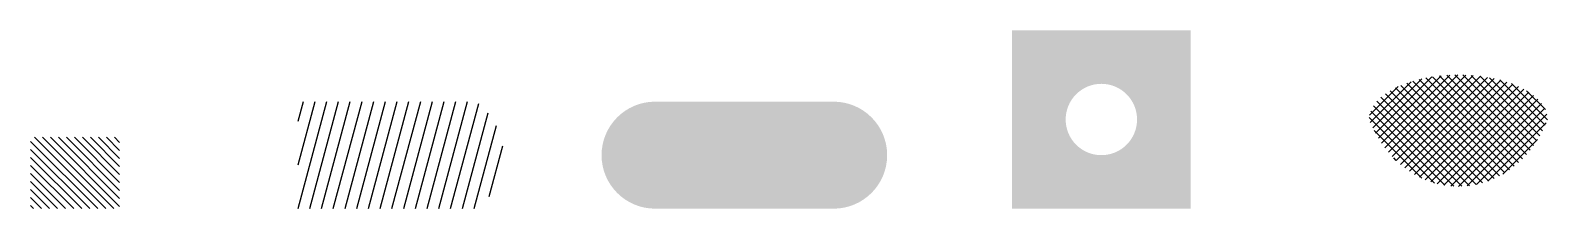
# Model space of a CAD drawing. Header units: metres. Extents: x -150 to 700, y 0 to 100.
import ezdxf

# ---------------------------------------------------------------- set-up
doc = ezdxf.new("R2010")
doc.units = ezdxf.units.M
doc.layers.add('해치', color=3, linetype='Continuous')

msp = doc.modelspace()

# ---------------------------------------------------------------- hatches: boundary and pattern name
h = msp.add_hatch(color=4)
h.paths.add_polyline_path([(400, 0), (500, 0), (500, 100), (400, 100)])
edge = h.paths.add_edge_path()
edge.add_arc((450, 50), 20, 0, 360)
h = msp.add_hatch()
h.set_pattern_fill('ANSI37')
edge = h.paths.add_edge_path()
edge.add_ellipse((650, 50), major_axis=(50, 0), ratio=0.5, start_angle=0, end_angle=180)
edge.add_spline(control_points=[(600, 50), (620, 0), (680, 0), (700, 50)], knot_values=[0, 0, 0, 0, 1, 1, 1, 1], degree=3, periodic=0)
h = msp.add_hatch(color=2)
edge = h.paths.add_edge_path()
edge.add_line((200, 60), (300, 60))
edge.add_arc((300, 30), 30, -90, 90, ccw=False)
edge.add_line((300, 0), (200, 0))
edge.add_arc((200, 30), 30, 90, 270, ccw=False)
at = {"extrusion": (0, 0, -1)}
h = msp.add_hatch(dxfattribs=at)
h.set_pattern_fill('ANSI31')
h.paths.add_polyline_path([(100, 0), (150, 0), (150, 40), (100, 40)])
at = {"layer": '해치'}
h = msp.add_hatch(dxfattribs=at)
h.set_pattern_fill('ANSI31', scale=2, angle=30)
h.paths.add_polyline_path([(0, 0), (100, 0, 0.5), (100, 60), (0, 60)])

doc.saveas('drawing.dxf')
